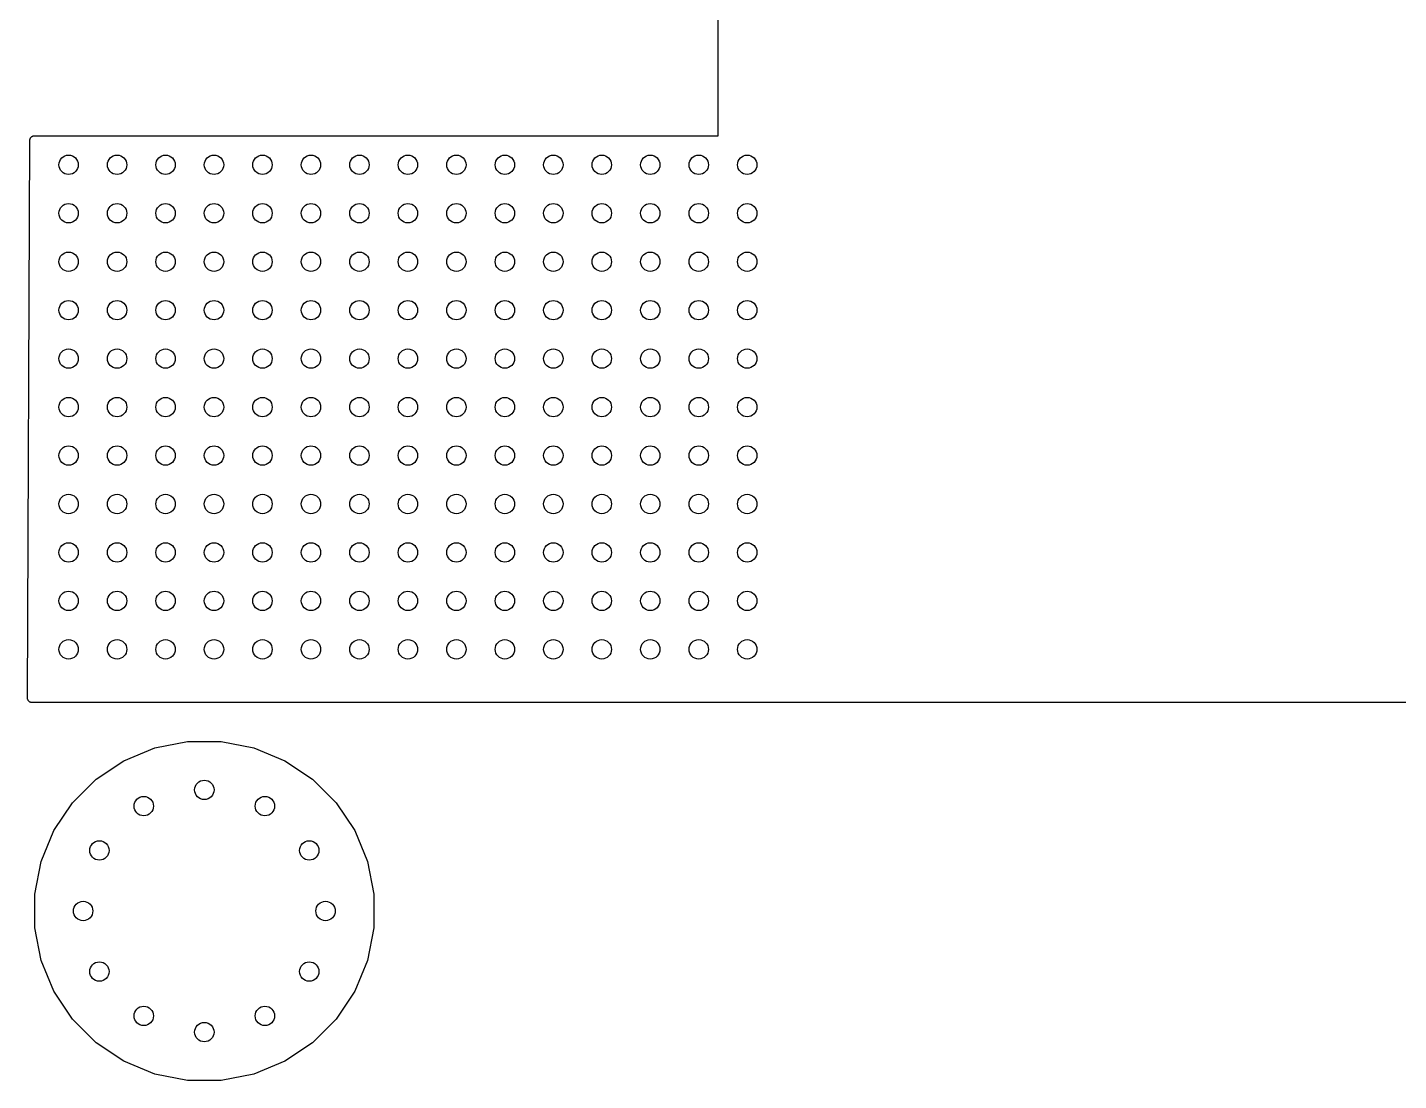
# Model space of a CAD drawing. Extents: x 73.2 to 146.9, y -82.5 to -28.5.
# Drawn here: x 73.15 to 101.44, y -82.5 to -60.76 of the extents above; entities that cross this region are included whole.
import ezdxf

# ---------------------------------------------------------------- set-up
doc = ezdxf.new("R2010")
doc.units = 0
doc.header["$MEASUREMENT"] = 0
doc.layers.add('BLACK', color=7, linetype='CONTINUOUS')

msp = doc.modelspace()

# ---------------------------------------------------------------- linework, layer by layer
at = {"layer": 'BLACK', "linetype": 'CONTINUOUS'}
for p, q in [((87.4, -62.9951), (87.4, -55.3739)), ((73.2006, -63.0891), (73.2016, -63.0799)), ((73.2016, -63.0799), (73.2018, -63.0793)), ((73.2018, -63.0788), (73.2047, -63.07)), ((73.2018, -63.0793), (73.2018, -63.0788)), ((73.2047, -63.07), (73.2074, -63.0612)), ((73.2074, -63.0612), (73.2077, -63.0608)), ((73.2077, -63.0608), (73.2078, -63.0602)), ((73.2078, -63.0602), (73.2123, -63.0522)), ((73.2123, -63.0522), (73.2167, -63.0441)), ((73.2167, -63.0441), (73.217, -63.0436)), ((73.217, -63.0436), (73.2173, -63.0432)), ((73.2173, -63.0432), (73.2232, -63.0361)), ((73.2232, -63.0361), (73.2291, -63.029)), ((73.2291, -63.029), (73.2295, -63.0287)), ((73.2295, -63.0287), (73.2299, -63.0283)), ((73.2299, -63.0283), (73.2371, -63.0225)), ((73.2371, -63.0225), (73.2442, -63.0167)), ((73.2442, -63.0167), (73.2447, -63.0164)), ((73.2447, -63.0164), (73.2452, -63.0161)), ((73.2452, -63.0161), (73.2533, -63.0119)), ((73.2533, -63.0119), (73.2615, -63.0075)), ((73.2615, -63.0075), (73.262, -63.0074)), ((73.262, -63.0074), (73.2625, -63.0071)), ((73.2625, -63.0071), (73.2713, -63.0046)), ((73.2713, -63.0046), (73.2801, -63.0019)), ((73.2801, -63.0019), (73.2807, -63.0018)), ((73.2807, -63.0018), (73.2813, -63.0017)), ((73.2813, -63.0017), (73.2904, -63.0009)), ((73.2904, -63.0009), (73.2996, -63)), ((73.2996, -63), (87.3951, -63)), ((87.3951, -63), (87.3996, -62.9996)), ((87.3996, -62.9996), (87.4, -62.9951)), ((73.1504, -74.5996), (73.1996, -63.0996)), ((73.1996, -63.0982), (73.2006, -63.0891)), ((73.1996, -63.0993), (73.1996, -63.0982)), ((73.1996, -63.0996), (73.1996, -63.0993)), ((73.1996, -63.0993), (73.1996, -63.0993)), ((73.1996, -63.0993), (73.1996, -63.0993)), ((73.1513, -74.6091), (73.1504, -74.5996)), ((73.1522, -74.6187), (73.1513, -74.6091)), ((73.1522, -74.6189), (73.1522, -74.6187)), ((73.1522, -74.619), (73.1522, -74.6189)), ((73.155, -74.6284), (73.1522, -74.619)), ((73.1577, -74.6375), (73.155, -74.6284)), ((73.1578, -74.6376), (73.1577, -74.6375)), ((73.1578, -74.6377), (73.1578, -74.6376)), ((73.1624, -74.6465), (73.1578, -74.6377)), ((73.1668, -74.6548), (73.1624, -74.6465)), ((73.1668, -74.6549), (73.1668, -74.6548)), ((73.1669, -74.655), (73.1668, -74.6549)), ((73.173, -74.6625), (73.1669, -74.655)), ((73.179, -74.67), (73.173, -74.6625)), ((73.1791, -74.6701), (73.179, -74.67)), ((73.1792, -74.6702), (73.1791, -74.6701)), ((73.1865, -74.6763), (73.1792, -74.6702)), ((73.1939, -74.6825), (73.1865, -74.6763)), ((73.194, -74.6826), (73.1939, -74.6825)), ((73.1942, -74.6827), (73.194, -74.6826)), ((73.2026, -74.6873), (73.1942, -74.6827)), ((73.211, -74.6919), (73.2026, -74.6873)), ((73.2112, -74.692), (73.211, -74.6919)), ((73.2113, -74.692), (73.2112, -74.692)), ((73.2205, -74.6949), (73.2113, -74.692)), ((73.2296, -74.6978), (73.2205, -74.6949)), ((73.2298, -74.6978), (73.2296, -74.6978)), ((73.2299, -74.6979), (73.2298, -74.6978)), ((73.2396, -74.6989), (73.2299, -74.6979)), ((73.249, -74.7), (73.2396, -74.6989)), ((73.2493, -74.7), (73.249, -74.7)), ((73.2504, -74.7), (73.2493, -74.7)), ((73.2493, -74.7), (73.2493, -74.7)), ((73.2493, -74.7), (73.2493, -74.7)), ((146.75, -74.7), (73.2504, -74.7)), ((75.7791, -75.6345), (76.4553, -75.5)), ((76.4553, -75.5), (77.1447, -75.5)), ((77.1447, -75.5), (77.8209, -75.6345)), ((75.1421, -75.8983), (75.7791, -75.6345)), ((77.8209, -75.6345), (78.4579, -75.8983)), ((74.5689, -76.2814), (75.1421, -75.8983)), ((78.4579, -75.8983), (79.0311, -76.2814)), ((74.0814, -76.7689), (74.5689, -76.2814)), ((79.0311, -76.2814), (79.5186, -76.7689)), ((73.6983, -77.3421), (74.0814, -76.7689)), ((79.5186, -76.7689), (79.9017, -77.3421)), ((73.4345, -77.9791), (73.6983, -77.3421)), ((79.9017, -77.3421), (80.1655, -77.9791)), ((73.3, -78.6553), (73.4345, -77.9791)), ((80.1655, -77.9791), (80.3, -78.6553)), ((73.3, -79.3447), (73.3, -78.6553)), ((80.3, -78.6553), (80.3, -79.3447)), ((73.4345, -80.0209), (73.3, -79.3447)), ((80.3, -79.3447), (80.1655, -80.0209)), ((73.6983, -80.6579), (73.4345, -80.0209)), ((80.1655, -80.0209), (79.9017, -80.6579)), ((74.0814, -81.2311), (73.6983, -80.6579)), ((79.9017, -80.6579), (79.5186, -81.2311)), ((74.5689, -81.7186), (74.0814, -81.2311)), ((79.5186, -81.2311), (79.0311, -81.7186)), ((75.1421, -82.1017), (74.5689, -81.7186)), ((79.0311, -81.7186), (78.4579, -82.1017)), ((75.7791, -82.3655), (75.1421, -82.1017)), ((78.4579, -82.1017), (77.8209, -82.3655)), ((76.4553, -82.5), (75.7791, -82.3655)), ((77.1447, -82.5), (76.4553, -82.5)), ((77.8209, -82.3655), (77.1447, -82.5))]:
    msp.add_line(p, q, dxfattribs=at)
at = {"layer": 'BLACK'}
for centre in [(74, -63.6), (75, -63.6), (76, -63.6), (77, -63.6), (78, -63.6), (79, -63.6), (80, -63.6), (81, -63.6), (82, -63.6), (83, -63.6), (84, -63.6), (85, -63.6), (86, -63.6), (87, -63.6), (88, -63.6), (74, -64.6), (75, -64.6), (76, -64.6), (77, -64.6), (78, -64.6), (79, -64.6), (80, -64.6), (81, -64.6), (82, -64.6), (83, -64.6), (84, -64.6), (85, -64.6), (86, -64.6), (87, -64.6), (88, -64.6), (74, -65.6), (75, -65.6), (76, -65.6), (77, -65.6), (78, -65.6), (79, -65.6), (80, -65.6), (81, -65.6), (82, -65.6), (83, -65.6), (84, -65.6), (85, -65.6), (86, -65.6), (87, -65.6), (88, -65.6), (74, -66.6), (75, -66.6), (76, -66.6), (77, -66.6), (78, -66.6), (79, -66.6), (80, -66.6), (81, -66.6), (82, -66.6), (83, -66.6), (84, -66.6), (85, -66.6), (86, -66.6), (87, -66.6), (88, -66.6), (74, -67.6), (75, -67.6), (76, -67.6), (77, -67.6), (78, -67.6), (79, -67.6), (80, -67.6), (81, -67.6), (82, -67.6), (83, -67.6), (84, -67.6), (85, -67.6), (86, -67.6), (87, -67.6), (88, -67.6), (74, -68.6), (75, -68.6), (76, -68.6), (77, -68.6), (78, -68.6), (79, -68.6), (80, -68.6), (81, -68.6), (82, -68.6), (83, -68.6), (84, -68.6), (85, -68.6), (86, -68.6), (87, -68.6), (88, -68.6), (74, -69.6), (75, -69.6), (76, -69.6), (77, -69.6), (78, -69.6), (79, -69.6), (80, -69.6), (81, -69.6), (82, -69.6), (83, -69.6), (84, -69.6), (85, -69.6), (86, -69.6), (87, -69.6), (88, -69.6), (74, -70.6), (75, -70.6), (76, -70.6), (77, -70.6), (78, -70.6), (79, -70.6), (80, -70.6), (81, -70.6), (82, -70.6), (83, -70.6), (84, -70.6), (85, -70.6), (86, -70.6), (87, -70.6), (88, -70.6), (74, -71.6), (75, -71.6), (76, -71.6), (77, -71.6), (78, -71.6), (79, -71.6), (80, -71.6), (81, -71.6), (82, -71.6), (83, -71.6), (84, -71.6), (85, -71.6), (86, -71.6), (87, -71.6), (88, -71.6), (74, -72.6), (75, -72.6), (76, -72.6), (77, -72.6), (78, -72.6), (79, -72.6), (80, -72.6), (81, -72.6), (82, -72.6), (83, -72.6), (84, -72.6), (85, -72.6), (86, -72.6), (87, -72.6), (88, -72.6), (74, -73.6), (75, -73.6), (76, -73.6), (77, -73.6), (78, -73.6), (79, -73.6), (80, -73.6), (81, -73.6), (82, -73.6), (83, -73.6), (84, -73.6), (85, -73.6), (86, -73.6), (87, -73.6), (88, -73.6), (76.8, -76.5), (75.55, -76.8349), (78.05, -76.8349), (74.6349, -77.75), (78.9651, -77.75), (74.3, -79), (79.3, -79), (74.6349, -80.25), (78.9651, -80.25), (75.55, -81.1651), (78.05, -81.1651), (76.8, -81.5)]:
    msp.add_circle(centre, 0.2, dxfattribs=at)

doc.saveas('drawing.dxf')
